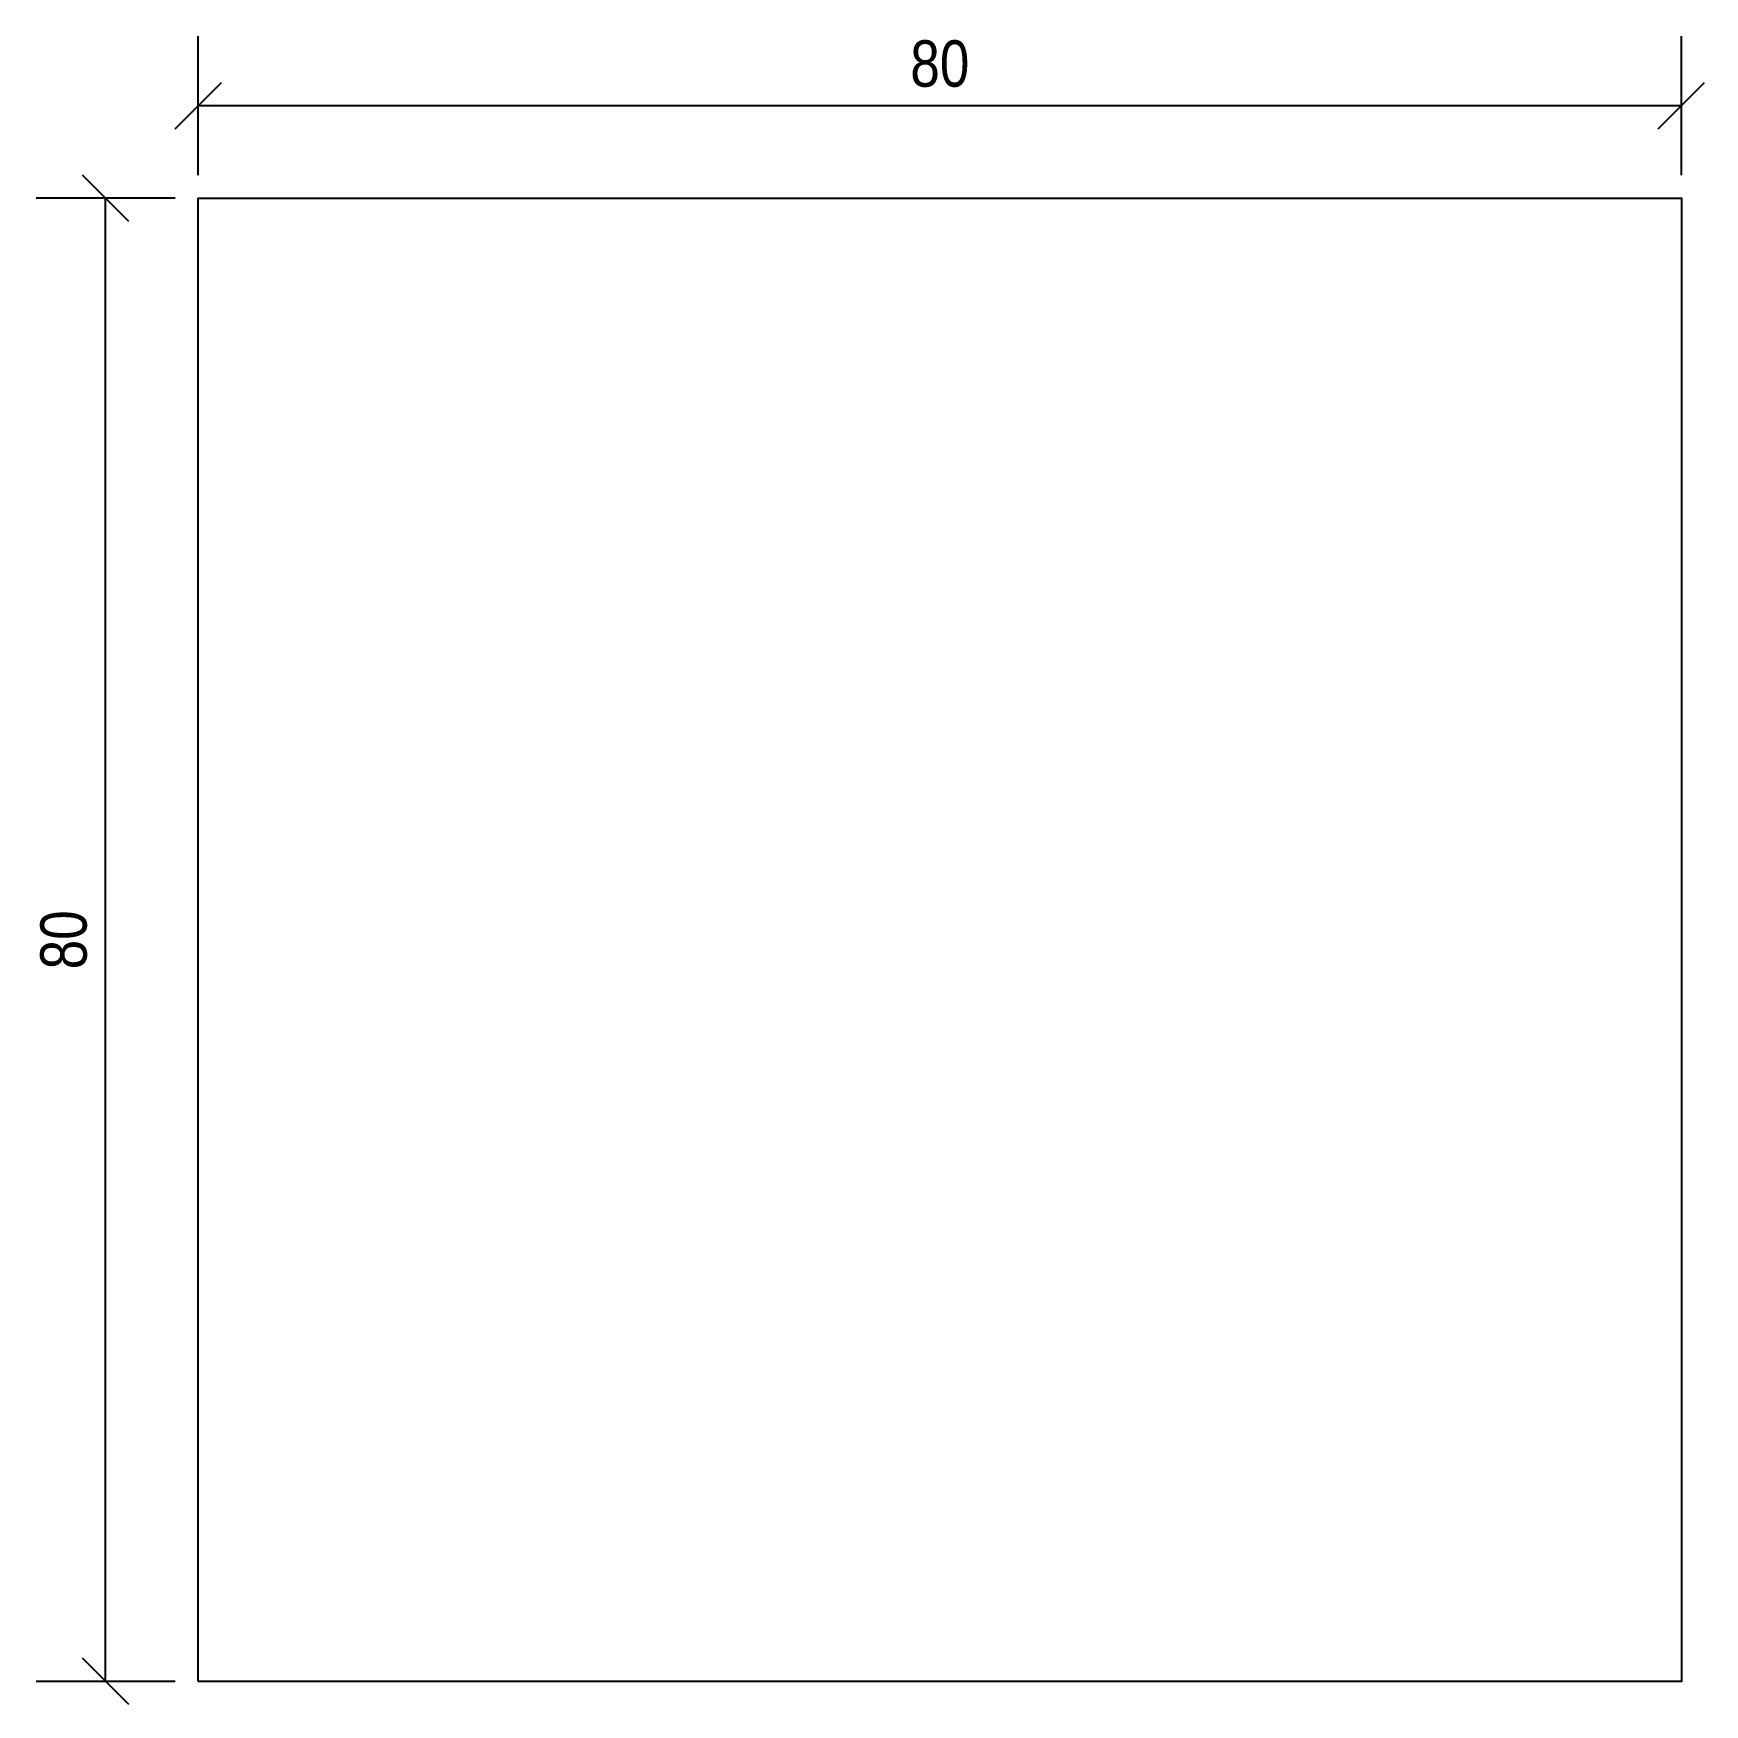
# Model space of a CAD drawing. Header units: metres. Extents: x -1.089 to -0.187, y -1.012 to -0.111.
import ezdxf

# ---------------------------------------------------------------- set-up
doc = ezdxf.new("R2010")
doc.units = ezdxf.units.M
doc.styles.add('OpenSansCondensed-Light', font='OpenSansCondensed-Light.ttf')
doc.dimstyles.new('EZ_M_10_H25_CM', dxfattribs={"dimtxt": 0.025, "dimasz": 0.025, "dimexe": 0.0375, "dimexo": 0.0125, "dimgap": 0.01, "dimtad": 1, "dimlfac": 100, "dimzin": 12, "dimdsep": 46, "dimtxsty": 'OpenSansCondensed-Light', "dimtsz": 0.0125, "dimcen": 2.5, "dimazin": 3, "dimtfac": 0.5, "dimtmove": 2, "dimatfit": 3})

msp = doc.modelspace()

# ---------------------------------------------------------------- linework, layer by layer
msp.add_lwpolyline([(-1, -1), (-1, -0.2), (-0.2, -0.2), (-0.2, -1), (-1, -1)])

# ---------------------------------------------------------------- dimensions: what is measured, and where the dimension line sits
msp.add_linear_dim(base=(-1, -0.15), p1=(-1, -0.2), p2=(-0.2, -0.2), dimstyle='EZ_M_10_H25_CM').render()
msp.add_linear_dim(base=(-1.05, -1), p1=(-1, -1), p2=(-1, -0.2), angle=90, dimstyle='EZ_M_10_H25_CM').render()

doc.saveas('drawing.dxf')
